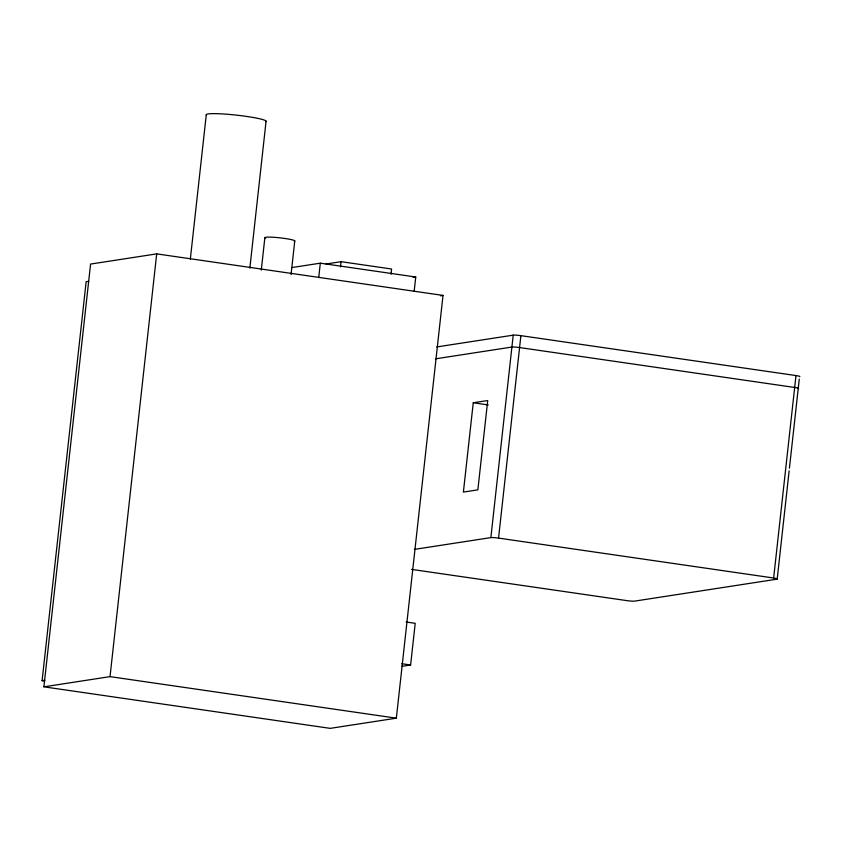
<?xml version="1.0" encoding="UTF-8"?>
<svg xmlns="http://www.w3.org/2000/svg" width="842" height="842" viewBox="0 0 842 842"><rect width="100%" height="100%" fill="white"/><g stroke="black" fill="none" stroke-linecap="round" stroke-linejoin="round"><path stroke-width="1.26" d="M44.7 681.031L42.1 680.652L86.147 281.712L88.736 281.312M43.9 686.83L90.578 264.072L156.696 253.874L443.018 295.416L396.34 718.173L330.222 728.362L43.9 686.83L110.028 676.631L396.34 718.173M110.028 676.631L156.696 253.874M190.334 259.094L206.269 114.807M249.853 268.093L266.072 121.206M261.283 270.166L264.862 237.686M291.037 274.66L294.774 240.886M318.729 277.513L320.307 263.178L415.748 277.018L414.159 291.364M340.484 266.903L341.063 261.683L391.593 269.008L391.014 274.229M401.571 666.39L410.612 665.001L415.211 623.322L406.149 622.006M473.257 402.771L463.395 492.086L477.856 489.855L487.718 400.539L473.257 402.771L488.297 404.949M414.401 549.394L490.865 537.606L513.22 335.158A6.02 0.579 6.3 0 1 520.893 335.653L795.985 375.564A6.02 0.579 6.3 0 1 799.532 376.69M490.865 537.606A6.02 0.579 6.3 0 1 498.548 538.101L520.893 335.653M789.143 470.815L777.187 579.138A6.02 0.579 6.3 0 0 773.64 578.012L795.985 375.564M789.428 468.205L799.269 379.079M291.785 267.567L320.307 263.178M325.97 264.009L341.063 261.683M413.148 277.418L415.748 277.018M440.419 295.816L443.018 295.416M436.745 346.946L513.22 335.158M435.43 358.85L511.904 347.062A6.02 0.579 6.3 0 1 519.588 347.557L794.669 387.467A6.02 0.579 6.3 0 1 798.216 388.604M42.1 680.652L44.689 680.252M777.187 579.138L634.615 601.125A6.02 0.579 6.3 0 1 626.932 600.63L411.527 569.381M498.548 538.101L773.64 578.012M401.739 663.717L410.612 665.001M265.662 238.202A15.051 1.442 6.3 0 1 279.323 237.781A15.051 1.442 6.3 0 1 294.258 241.244M206.49 115.122A30.091 2.884 6.3 0 1 236.844 115.175A30.091 2.884 6.3 0 1 265.651 121.722"/></g></svg>
